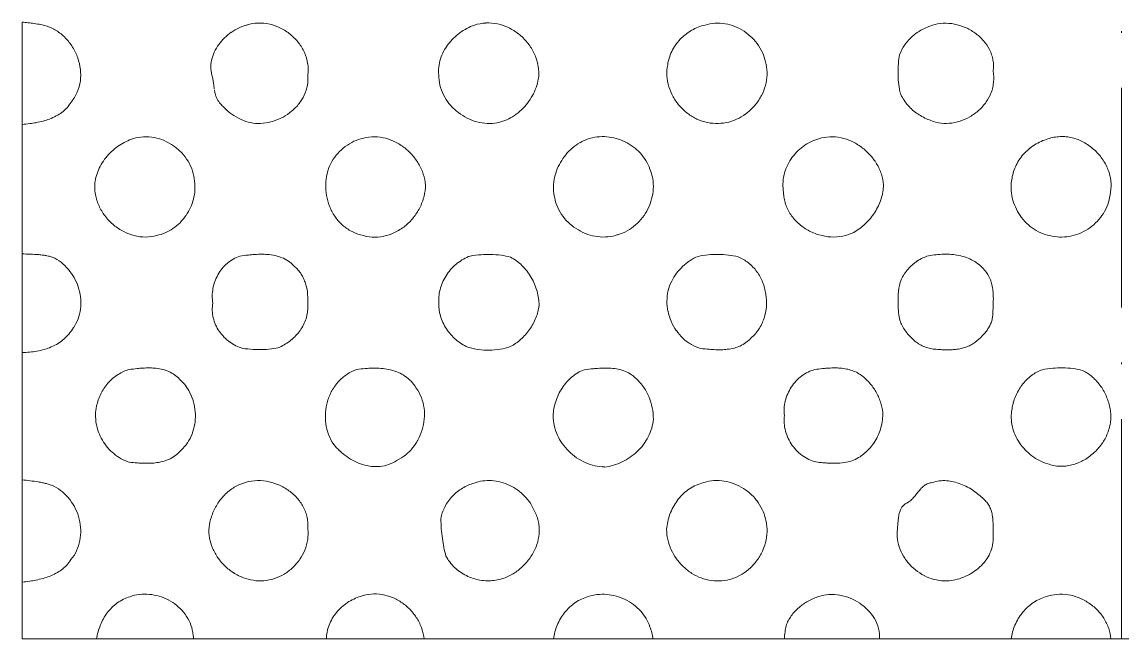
# Model space of a CAD drawing. Header units: millimetres. Extents: x 1200 to 1320, y 145 to 325.
# Drawn here: x 1200 to 1260.1, y 145 to 178.7 of the extents above; entities that cross this region are included whole.
import ezdxf

# ---------------------------------------------------------------- set-up
doc = ezdxf.new("R2010")
doc.units = ezdxf.units.MM
doc.linetypes.add('ACAD_ISO10W100', pattern=[18, 12, -3, 0, -3])
doc.layers.get('0').update_dxf_attribs({"lineweight": 0, "true_color": 0xffffff})
doc.layers.add('1', color=2, linetype='ACAD_ISO10W100', lineweight=13, true_color=0xffff00)

msp = doc.modelspace()

# ---------------------------------------------------------------- linework, layer by layer
for p, q in [((1200, 173.107), (1200, 178.699)), ((1200, 166.046), (1200, 173.107)), ((1200, 160.659), (1200, 166.046)), ((1200, 153.703), (1200, 160.659)), ((1200, 148.11), (1200, 153.703)), ((1200, 145.006), (1200, 148.11)), ((1200, 145.006), (1320, 145.006))]:
    msp.add_line(p, q)
for centre, radius, start, end in [((1203.522, 206.361), 27.885, 262.74353, 263.42048), ((1198.733, 164.837), 13.915, 82.06388, 83.42048), ((1199.616, 171.171), 7.519, 79.17875, 82.06388), ((1200.254, 174.51), 4.12, 75.2806, 79.17875), ((1200.586, 176.2), 2.403, 57.95786, 72.71348), ((1212.875, 176.197), 2.414, 104.32349, 115.07653), ((1212.96, 176.403), 2.239, 91.98333, 107.74777), ((1212.968, 176.184), 2.458, 76.94126, 91.98333), ((1212.923, 175.992), 2.656, 63.60111, 76.94126), ((1225.616, 175.828), 2.856, 109.01431, 117.83206), ((1225.433, 176.269), 2.379, 92.96036, 108.31064), ((1225.437, 176.183), 2.466, 77.88415, 92.96036), ((1225.4, 176.007), 2.646, 64.34779, 77.88415), ((1237.848, 175.979), 2.615, 102.58864, 119.73263), ((1237.966, 176.398), 2.241, 93.84294, 107.86249), ((1237.976, 176.254), 2.386, 80.25615, 93.84294), ((1237.948, 176.093), 2.549, 68.04917, 80.25615), ((1237.848, 175.843), 2.818, 56.44127, 68.04917), ((1250.475, 175.792), 2.838, 106.1237, 118.64207), ((1250.373, 176.46), 2.17, 93.04576, 108.44112), ((1250.395, 176.042), 2.589, 78.95853, 93.04576), ((1250.354, 175.828), 2.807, 66.61092, 78.95853), ((1200.413, 175.923), 2.73, 44.1177, 57.95786), ((1213.132, 175.682), 2.991, 124.87749, 134.12768), ((1213.082, 175.753), 2.904, 115.07653, 124.87749), ((1212.827, 175.798), 2.872, 50.77457, 63.60111), ((1212.842, 175.817), 2.848, 37.76802, 50.77457), ((1225.76, 175.565), 3.156, 126.2616, 134.52239), ((1225.741, 175.59), 3.125, 117.83206, 126.2616), ((1225.263, 175.723), 2.961, 51.5563, 64.34779), ((1225.21, 175.656), 3.046, 39.36186, 51.5563), ((1237.922, 175.85), 2.763, 119.73263, 136.40834), ((1237.808, 175.784), 2.889, 45.3201, 56.44127), ((1250.376, 175.895), 2.697, 131.08609, 144.83411), ((1250.491, 175.763), 2.872, 118.64207, 131.08609), ((1250.318, 175.746), 2.896, 54.45565, 66.61092), ((1250.404, 175.866), 2.748, 41.17667, 54.45565), ((1200.278, 175.792), 2.919, 31.67692, 44.1177), ((1200.188, 175.736), 3.025, 19.45687, 31.67692), ((1212.795, 175.969), 2.546, 143.69203, 154.97551), ((1212.998, 175.82), 2.798, 134.12768, 143.69203), ((1213.058, 175.985), 2.574, 24.08455, 37.76802), ((1225.525, 175.769), 2.845, 142.98324, 152.34986), ((1225.657, 175.67), 3.009, 134.52239, 142.98324), ((1225.287, 175.719), 2.947, 26.96315, 39.36186), ((1237.846, 175.922), 2.659, 136.40834, 154.01643), ((1237.862, 175.838), 2.813, 34.04969, 45.3201), ((1237.972, 175.913), 2.679, 21.83833, 34.04969), ((1250.047, 176.127), 2.294, 144.83411, 159.74526), ((1250.744, 176.164), 2.296, 26.64291, 41.17667), ((1200.287, 175.771), 2.919, 6.48584, 19.45687), ((1212.331, 176.186), 2.034, 154.97551, 167.60688), ((1213.24, 176.066), 2.375, 8.61194, 24.08455), ((1225.043, 175.988), 2.313, 162.37382, 173.73638), ((1225.206, 175.936), 2.484, 152.34986, 162.37382), ((1225.432, 175.793), 2.784, 13.39897, 26.96315), ((1237.578, 176.053), 2.36, 154.01643, 172.71504), ((1238.214, 176.01), 2.419, 8.98461, 21.83833), ((1252.244, 176.043), 4.438, 168.5879, 174.89176), ((1250.895, 176.24), 2.128, 18.29557, 26.64291), ((1251.029, 176.284), 1.986, 9.65617, 18.29557), ((1200.654, 175.813), 2.55, 352.60201, 6.48584), ((1212.119, 176.233), 1.816, 167.60688, 182.82867), ((1212.005, 176.227), 1.703, 182.82867, 198.55246), ((1213.401, 176.09), 2.213, 352.57676, 8.61194), ((1224.87, 176.007), 2.139, 173.73638, 185.55408), ((1225.693, 175.855), 2.515, 359.12492, 13.39897), ((1237.529, 175.892), 2.338, 168.64299, 183.0551), ((1238.329, 175.884), 2.329, 358.31216, 12.47401), ((1253.067, 175.969), 5.263, 174.89176, 180.67947), ((1251.057, 176.289), 1.959, 0.80842, 9.65617), ((1250.997, 176.288), 2.018, 352.09283, 0.80842), ((1200.857, 175.786), 2.345, 336.80918, 352.60201), ((1208.457, 175.211), 1.991, 9.91458, 13.7965), ((1205.492, 174.692), 5.001, 7.46558, 9.91458), ((1213.518, 175.606), 2.086, 350.08805, 5.45439), ((1225.031, 175.791), 2.29, 179.76998, 193.59284), ((1225.423, 176.084), 2.798, 344.89854, 354.52296), ((1237.745, 175.903), 2.554, 183.0551, 196.84035), ((1238.137, 175.89), 2.521, 344.70365, 358.31216), ((1253.543, 175.975), 5.739, 180.67947, 185.57742), ((1250.92, 175.622), 2.112, 354.62234, 10.59149), ((1200.948, 175.748), 2.246, 320.67232, 336.80918), ((1284.919, 185.1), 75.105, 187.46558, 187.69694), ((1213.118, 175.423), 2.655, 189.24209, 193.54994), ((1213.44, 175.62), 2.165, 335.00749, 350.08805), ((1225.221, 175.837), 2.486, 193.59284, 206.85797), ((1225.094, 176.187), 3.144, 326.94617, 335.68684), ((1225.176, 176.15), 3.054, 335.68684, 344.89854), ((1237.919, 175.956), 2.736, 196.84035, 209.18131), ((1237.969, 175.936), 2.695, 332.48625, 344.70365), ((1254.482, 176.067), 6.683, 185.57742, 190.11614), ((1249.927, 175.609), 2.147, 199.47824, 208.70592), ((1250.672, 175.696), 2.373, 325.09319, 338.93365), ((1250.845, 175.629), 2.187, 338.93365, 354.62234), ((1200.94, 175.403), 2.052, 317.66404, 328.28483), ((1211.978, 175.148), 1.482, 193.54994, 199.31621), ((1211.754, 175.07), 1.245, 199.31621, 207.75392), ((1211.549, 174.962), 1.014, 207.75392, 217.10682), ((1213.53, 176.526), 3.537, 217.95289, 227.30476), ((1212.954, 175.947), 2.755, 309.60093, 321.80398), ((1213.269, 175.699), 2.354, 321.80398, 335.00749), ((1225.383, 175.919), 2.667, 206.85797, 218.67293), ((1225.603, 176.095), 2.949, 218.67293, 229.90754), ((1225.075, 176.199), 3.166, 318.23645, 326.94617), ((1238.119, 176.068), 2.966, 209.18131, 221.0341), ((1237.757, 176.046), 2.934, 320.77865, 332.48625), ((1250.107, 175.707), 2.352, 208.70592, 217.52162), ((1250.231, 175.803), 2.509, 217.52162, 225.3469), ((1250.383, 175.897), 2.725, 312.18083, 325.09319), ((1200.782, 175.593), 2.3, 298.29168, 307.199), ((1200.895, 175.444), 2.113, 307.199, 317.66404), ((1213.318, 176.296), 3.224, 227.30476, 237.10024), ((1212.851, 176.071), 2.916, 298.53591, 309.60093), ((1225.645, 176.145), 3.014, 229.90754, 240.7229), ((1225.176, 176.109), 3.031, 299.29327, 318.23645), ((1238.128, 176.076), 2.977, 221.0341, 232.80396), ((1238.01, 175.919), 2.781, 232.80396, 244.98457), ((1237.832, 175.945), 2.809, 297.46495, 309.27971), ((1237.734, 176.066), 2.965, 309.27971, 320.77865), ((1250.47, 176.044), 2.849, 225.3469, 232.69021), ((1250.574, 176.18), 3.019, 232.69021, 239.27579), ((1250.308, 175.98), 2.836, 300.1137, 312.18083), ((1199.13, 183.55), 10.479, 274.76489, 277.13138), ((1199.658, 179.328), 6.224, 277.13138, 280.20222), ((1199.852, 178.248), 5.127, 280.20222, 284.87831), ((1200.258, 176.72), 3.545, 284.87831, 290.50192), ((1200.447, 176.215), 3.006, 290.50192, 298.29168), ((1213.167, 176.063), 2.947, 237.10024, 248.5269), ((1213.001, 175.642), 2.494, 248.5269, 260.95258), ((1212.914, 175.598), 2.438, 262.82985, 275.62236), ((1212.877, 175.971), 2.813, 275.62236, 287.52872), ((1212.837, 176.098), 2.947, 287.52872, 298.53591), ((1225.595, 176.055), 2.911, 240.7229, 251.72853), ((1225.546, 175.909), 2.757, 251.72853, 263.79095), ((1225.514, 175.608), 2.455, 263.79095, 276.57693), ((1225.415, 175.685), 2.544, 278.59858, 299.29327), ((1237.934, 175.758), 2.603, 244.98457, 258.53703), ((1237.888, 175.527), 2.367, 258.53703, 272.75115), ((1237.968, 175.564), 2.402, 270.7858, 284.4508), ((1237.907, 175.801), 2.647, 284.4508, 297.46495), ((1250.698, 176.39), 3.263, 239.27579, 245.61017), ((1250.723, 176.445), 3.324, 245.61017, 251.74151), ((1250.703, 176.385), 3.261, 251.74151, 257.93205), ((1250.418, 175.451), 2.289, 260.0253, 274.40851), ((1250.394, 175.762), 2.602, 274.40851, 287.89537), ((1250.343, 175.92), 2.767, 287.89537, 300.1137), ((1231.698, 169.833), 2.608, 85.18928, 96.74499), ((1256.745, 170.199), 2.246, 90.26166, 98.87067), ((1256.745, 170.141), 2.305, 82.03634, 90.26166), ((1207.04, 169.334), 3.151, 123.67302, 131.61534), ((1207.011, 169.377), 3.099, 115.48604, 123.67302), ((1206.929, 169.549), 2.908, 107.03457, 115.48604), ((1206.747, 170.239), 2.195, 93.01281, 107.75193), ((1206.759, 170.017), 2.417, 78.97071, 93.01281), ((1206.721, 169.825), 2.613, 66.59317, 78.97071), ((1206.615, 169.581), 2.879, 54.80378, 66.59317), ((1206.597, 169.555), 2.911, 43.23477, 54.80378), ((1219.278, 169.719), 2.726, 118.07472, 129.85145), ((1219.152, 169.957), 2.457, 105.6684, 118.07472), ((1219.2, 170.098), 2.336, 92.81788, 107.75439), ((1219.207, 169.969), 2.465, 78.27964, 92.81788), ((1219.167, 169.779), 2.659, 65.39626, 78.27964), ((1219.021, 169.458), 3.011, 53.29275, 65.39626), ((1218.955, 169.37), 3.122, 41.91357, 53.29275), ((1231.849, 169.684), 2.8, 119.93773, 130.59559), ((1231.685, 169.968), 2.472, 108.5927, 119.93773), ((1231.677, 170.008), 2.432, 96.74499, 108.71296), ((1231.688, 169.716), 2.726, 74.45428, 85.18928), ((1231.652, 169.585), 2.862, 63.9784, 74.45428), ((1231.651, 169.583), 2.864, 53.52089, 63.9784), ((1231.728, 169.688), 2.734, 42.8172, 53.52089), ((1244.262, 169.681), 2.761, 126.26913, 136.21062), ((1244.234, 169.719), 2.715, 116.05339, 126.26913), ((1244.183, 169.824), 2.598, 105.60975, 116.05339), ((1244.168, 170.125), 2.305, 92.28351, 107.26758), ((1244.176, 169.926), 2.504, 77.91062, 92.28351), ((1244.13, 169.711), 2.724, 65.36795, 77.91062), ((1243.979, 169.382), 3.085, 53.58607, 65.36795), ((1243.924, 169.307), 3.179, 42.39462, 53.58607), ((1256.797, 169.563), 2.875, 120.41079, 128.31702), ((1256.778, 169.596), 2.837, 112.31132, 120.41079), ((1256.72, 169.736), 2.685, 103.9857, 112.31132), ((1256.743, 170.211), 2.234, 98.87067, 107.50376), ((1256.721, 169.967), 2.481, 74.10876, 82.03634), ((1256.673, 169.8), 2.654, 59.97805, 74.10876), ((1256.51, 169.518), 2.979, 46.64592, 59.97805), ((1206.924, 169.437), 2.995, 139.58689, 156.90446), ((1207.025, 169.351), 3.127, 131.61534, 139.58689), ((1206.73, 169.679), 2.729, 31.28403, 43.23477), ((1219.342, 169.642), 2.826, 140.91415, 151.98572), ((1219.345, 169.639), 2.83, 129.85145, 140.91415), ((1218.998, 169.409), 3.063, 30.4256, 41.91357), ((1232.024, 169.506), 3.051, 140.33324, 149.90433), ((1231.945, 169.572), 2.948, 130.59559, 140.33324), ((1231.813, 169.767), 2.618, 31.30745, 42.8172), ((1244.258, 169.685), 2.756, 136.21062, 146.1623), ((1244.008, 169.384), 3.065, 30.99576, 42.39462), ((1256.691, 169.67), 2.725, 136.26561, 153.49825), ((1256.778, 169.587), 2.845, 128.31702, 136.26561), ((1256.497, 169.504), 2.999, 33.45609, 46.64592), ((1206.889, 169.776), 2.543, 17.86914, 31.28403), ((1219.24, 169.807), 2.66, 154.10742, 166.68526), ((1219.134, 169.489), 2.906, 17.89938, 30.4256), ((1231.978, 169.533), 2.997, 149.90433, 159.7866), ((1231.967, 169.861), 2.437, 19.37776, 31.30745), ((1232.108, 169.761), 2.342, 9.43583, 22.82585), ((1244.07, 169.778), 2.545, 156.47307, 167.09626), ((1244.213, 169.715), 2.701, 146.1623, 156.47307), ((1244.172, 169.482), 2.874, 18.30423, 30.99576), ((1256.369, 169.831), 2.364, 153.49825, 172.00854), ((1256.731, 169.659), 2.718, 19.59805, 33.45609), ((1206.535, 169.603), 2.572, 156.90446, 175.60322), ((1207.158, 169.863), 2.26, 3.63597, 17.86914), ((1219.496, 169.747), 2.923, 166.68526, 178.68297), ((1219.446, 169.59), 2.578, 4.59545, 17.89938), ((1231.555, 169.654), 2.556, 170.12824, 181.7721), ((1231.734, 169.623), 2.737, 159.7866, 170.12824), ((1231.902, 169.727), 2.551, 356.60877, 9.43583), ((1243.986, 169.797), 2.46, 167.09626, 178.33362), ((1244.528, 169.6), 2.499, 4.68863, 18.30423), ((1256.363, 169.673), 2.386, 168.23084, 180.79063), ((1256.961, 169.74), 2.474, 3.59479, 19.59805), ((1206.354, 169.706), 2.385, 177.73208, 192.36055), ((1206.786, 169.678), 2.652, 345.77498, 356.63154), ((1206.962, 169.667), 2.475, 356.63154, 7.86925), ((1219.601, 169.745), 3.028, 178.68297, 190.01952), ((1219.46, 169.798), 2.555, 345.96294, 359.96749), ((1231.288, 169.646), 2.289, 181.7721, 194.07873), ((1231.743, 169.736), 2.71, 344.99967, 356.60877), ((1243.919, 169.799), 2.393, 178.33362, 189.72773), ((1244.099, 169.934), 2.922, 342.17438, 357.4599), ((1256.571, 169.676), 2.594, 180.79063, 192.83486), ((1257.207, 169.756), 2.228, 346.72159, 3.59479), ((1206.656, 169.772), 2.694, 192.36055, 206.11932), ((1206.692, 169.701), 2.748, 335.55378, 345.77498), ((1219.583, 169.741), 3.009, 190.01952, 201.39091), ((1219.098, 169.888), 2.928, 332.88556, 345.96294), ((1231.361, 169.536), 2.336, 191.03687, 204.4064), ((1231.549, 169.788), 2.911, 333.79881, 344.99967), ((1243.739, 169.438), 2.179, 181.13772, 189.63118), ((1243.741, 169.438), 2.18, 189.63118, 198.12167), ((1243.811, 170.026), 3.225, 327.62892, 342.17438), ((1256.701, 169.705), 2.727, 192.83486, 203.92522), ((1257.054, 169.529), 2.338, 340.06617, 353.00968), ((1206.836, 169.86), 2.895, 206.11932, 218.37453), ((1206.616, 169.736), 2.832, 325.48546, 335.55378), ((1219.465, 169.695), 2.883, 201.39091, 213.63251), ((1218.949, 169.964), 3.096, 320.94171, 332.88556), ((1231.596, 169.643), 2.594, 204.4064, 217.09062), ((1231.536, 169.794), 2.925, 322.69629, 333.79881), ((1243.79, 169.454), 2.232, 198.12167, 206.26142), ((1243.942, 169.529), 2.402, 206.26142, 214.10878), ((1243.763, 170.057), 3.281, 313.46819, 327.62892), ((1256.826, 169.761), 2.864, 203.92522, 214.74528), ((1256.742, 169.675), 2.685, 316.318, 327.65449), ((1256.863, 169.598), 2.542, 327.65449, 340.06617), ((1206.971, 169.967), 3.067, 218.37453, 230.27908), ((1206.667, 169.701), 2.769, 304.39923, 325.48546), ((1219.195, 169.516), 2.559, 213.63251, 226.62995), ((1219.088, 169.403), 2.403, 226.62995, 240.96709), ((1218.935, 169.976), 3.115, 309.03374, 320.94171), ((1231.728, 169.743), 2.76, 217.09062, 228.53973), ((1231.841, 169.871), 2.93, 228.53973, 239.64951), ((1231.664, 169.697), 2.765, 311.27517, 322.69629), ((1244.085, 169.626), 2.574, 214.10878, 228.01222), ((1244.333, 169.902), 2.945, 228.01222, 241.00527), ((1243.897, 169.915), 3.087, 298.86482, 313.46819), ((1256.815, 169.753), 2.851, 214.74528, 225.65282), ((1256.694, 169.629), 2.677, 225.65282, 236.91098), ((1256.621, 169.79), 2.852, 305.31848, 316.318), ((1206.934, 169.923), 3.01, 230.27908, 242.57094), ((1206.787, 169.64), 2.691, 242.57094, 255.57393), ((1206.734, 169.434), 2.478, 255.57393, 270.39057), ((1206.736, 169.242), 2.286, 270.39057, 285.81984), ((1206.859, 169.421), 2.43, 281.86895, 304.39923), ((1219.065, 169.36), 2.355, 240.96709, 255.45101), ((1219.256, 169.239), 2.295, 250.06395, 266.113), ((1219.217, 169.479), 2.539, 282.00746, 296.03768), ((1219.034, 169.854), 2.958, 296.03768, 309.03374), ((1231.831, 169.855), 2.912, 239.64951, 250.88245), ((1231.759, 169.646), 2.691, 250.88245, 262.568), ((1231.759, 169.25), 2.292, 275.60522, 289.27294), ((1231.876, 169.379), 2.381, 285.59536, 298.73429), ((1231.764, 169.582), 2.612, 298.73429, 311.27517), ((1244.366, 169.961), 3.014, 241.00527, 253.5065), ((1244.308, 169.766), 2.809, 253.5065, 266.45589), ((1244.358, 169.213), 2.249, 281.31283, 297.22055), ((1256.618, 169.512), 2.538, 236.91098, 249.20948), ((1256.551, 169.336), 2.349, 249.20948, 261.99348), ((1256.687, 169.644), 2.691, 283.01276, 294.32912), ((1256.621, 169.791), 2.853, 294.32912, 305.31848), ((1219.259, 169.283), 2.34, 266.113, 282.00746), ((1231.737, 169.475), 2.518, 262.568, 275.60522), ((1244.294, 169.534), 2.577, 266.45589, 281.31283), ((1256.722, 169.3), 2.344, 257.73068, 270.63846), ((1256.719, 169.505), 2.549, 270.63846, 283.01276), ((1200.725, 175.105), 9.089, 265.42446, 268.29448), ((1200.207, 157.694), 8.33, 85.16302, 88.29435), ((1200.513, 161.313), 4.698, 82.07156, 85.16302), ((1200.75, 163.019), 2.976, 78.18679, 82.07156), ((1200.839, 163.444), 2.542, 72.75108, 78.18679), ((1200.999, 163.957), 2.004, 66.62848, 72.75108), ((1212.567, 163.916), 2.109, 108.87928, 119.74807), ((1214.022, 151.577), 14.493, 96.6037, 98.48351), ((1213.161, 159.013), 7.007, 93.90002, 96.6037), ((1213.07, 160.346), 5.671, 89.38842, 93.90002), ((1213.092, 162.34), 3.677, 83.78513, 89.38842), ((1213.164, 163.001), 3.012, 75.46398, 83.78513), ((1213.383, 163.848), 2.137, 65.58227, 75.46398), ((1225.262, 163.679), 2.381, 109.72312, 119.28101), ((1225.718, 157.446), 8.568, 94.374, 98.44991), ((1225.503, 160.25), 5.755, 89.40032, 94.374), ((1225.513, 161.16), 4.845, 82.3576, 89.40032), ((1225.679, 162.395), 3.598, 74.18363, 82.3576), ((1225.452, 163.541), 2.613, 45.52874, 62.47609), ((1237.828, 163.551), 2.526, 111.75834, 122.92327), ((1237.946, 160.994), 5.015, 95.83835, 102.13967), ((1237.945, 161.012), 4.997, 89.52609, 95.83835), ((1237.946, 161.157), 4.852, 82.86193, 89.52609), ((1238.002, 161.606), 4.4, 75.86327, 82.86193), ((1238.245, 163.783), 2.249, 51.6887, 68.28278), ((1250.076, 163.822), 2.194, 106.18788, 114.77437), ((1250.445, 160.804), 5.218, 96.15089, 100.83931), ((1250.388, 161.333), 4.686, 91.20326, 96.15089), ((1250.379, 161.749), 4.27, 85.31787, 91.20326), ((1250.448, 162.591), 3.425, 78.74593, 85.31787), ((1250.528, 162.992), 3.016, 70.39303, 78.74593), ((1250.737, 163.579), 2.393, 61.01249, 70.39303), ((1200.589, 163.594), 2.511, 49.1396, 61.33754), ((1200.41, 163.386), 2.785, 37.56018, 49.1396), ((1212.724, 163.764), 2.33, 140.89614, 150.91249), ((1212.616, 163.852), 2.19, 130.56471, 140.89614), ((1212.577, 163.898), 2.129, 119.74807, 130.56471), ((1213.482, 164.066), 1.898, 53.26153, 65.58227), ((1213.539, 164.142), 1.802, 40.61726, 53.26153), ((1213.683, 163.95), 1.834, 39.24094, 48.12065), ((1225.48, 163.368), 2.763, 137.02057, 145.49553), ((1225.426, 163.418), 2.69, 128.43046, 137.02057), ((1225.369, 163.49), 2.598, 119.28101, 128.43046), ((1225.136, 163.219), 3.064, 29.8866, 45.52874), ((1238.035, 163.268), 2.878, 133.57706, 143.57539), ((1237.963, 163.343), 2.773, 122.92327, 133.57706), ((1238.13, 163.638), 2.434, 35.74197, 51.6887), ((1250.163, 163.633), 2.402, 130.96931, 138.95498), ((1250.179, 163.615), 2.425, 123.02273, 130.96931), ((1250.152, 163.655), 2.377, 114.77437, 123.02273), ((1250.839, 163.762), 2.183, 49.93013, 61.01249), ((1250.927, 163.867), 2.047, 38.48271, 49.93013), ((1200.319, 163.316), 2.9, 26.73417, 37.56018), ((1212.81, 163.716), 2.428, 150.91249, 169.81499), ((1213.611, 163.891), 1.927, 30.57908, 39.24094), ((1213.505, 163.828), 2.051, 22.87204, 30.57908), ((1213.163, 163.684), 2.422, 15.78124, 22.87204), ((1225.434, 163.399), 2.708, 145.49553, 163.31387), ((1224.995, 163.138), 3.227, 15.4129, 29.8866), ((1238.069, 163.242), 2.92, 143.57539, 153.50063), ((1237.947, 163.506), 2.659, 21.81705, 35.74197), ((1250.068, 163.716), 2.275, 138.95498, 156.63953), ((1251.428, 164.104), 1.512, 31.90174, 43.26264), ((1251.297, 164.023), 1.666, 21.08044, 31.90174), ((1200.301, 163.307), 2.92, 15.94632, 26.73417), ((1200.396, 163.334), 2.821, 4.49137, 15.94632), ((1212.831, 163.712), 2.449, 169.81499, 188.63359), ((1212.81, 163.585), 2.788, 4.97636, 15.78124), ((1225.078, 163.506), 2.337, 163.31387, 182.50859), ((1237.666, 163.459), 2.471, 166.55854, 180.09513), ((1237.382, 163.527), 2.179, 152.1385, 166.55854), ((1237.663, 163.393), 2.965, 8.63433, 21.81705), ((1249.713, 163.869), 1.889, 156.63953, 176.0655), ((1251.076, 163.938), 1.903, 12.73108, 21.08044), ((1250.187, 163.737), 2.814, 5.86798, 12.73108), ((1249.473, 163.663), 3.532, 1.68981, 5.86798), ((1200.689, 163.357), 2.528, 352.38659, 4.49137), ((1211.658, 163.484), 3.944, 355.89653, 4.97636), ((1225.157, 163.182), 3.059, 0.54462, 15.4129), ((1237.872, 163.46), 2.678, 180.09513, 191.95388), ((1237.64, 163.389), 2.988, 355.62269, 8.63433), ((1255.7, 163.377), 7.892, 178.5252, 180.19014), ((1257.465, 163.331), 9.658, 177.53962, 178.5252), ((1270.193, 162.785), 22.398, 176.89244, 177.53962), ((1246.236, 163.568), 6.771, 358.67231, 1.68981), ((1200.847, 163.336), 2.368, 338.92606, 352.38659), ((1212.361, 163.015), 1.979, 170.39597, 181.99168), ((1212.424, 163.017), 2.042, 181.99168, 193.40545), ((1213.57, 163.114), 2.027, 342.09325, 352.4619), ((1213.703, 163.096), 1.892, 352.4619, 3.19458), ((1225.054, 163.309), 2.312, 177.66141, 196.13776), ((1225.561, 163.536), 2.674, 338.34486, 353.03304), ((1238.107, 163.509), 2.917, 191.95388, 203.31335), ((1237.888, 163.37), 2.74, 342.03136, 355.62269), ((1253.214, 163.369), 5.406, 180.19014, 182.20177), ((1252.098, 163.326), 4.289, 182.20177, 188.38315), ((1274.339, 162.08), 21.369, 177.25215, 178.07544), ((1240.62, 163.698), 12.388, 357.25215, 358.67231), ((1200.959, 163.293), 2.248, 325.10965, 338.92606), ((1212.507, 163.036), 2.127, 193.40545, 204.07494), ((1213.438, 163.157), 2.166, 332.88362, 342.09325), ((1225.409, 163.412), 2.682, 196.13776, 213.2825), ((1225.198, 163.68), 3.064, 324.62944, 338.34486), ((1238.106, 163.509), 2.917, 203.31335, 214.67833), ((1238.098, 163.302), 2.519, 326.56521, 342.03136), ((1250.649, 163.112), 2.825, 188.38315, 196.00168), ((1250.46, 163.394), 2.74, 202.77361, 209.3289), ((1251.347, 162.857), 1.643, 332.95847, 340.9736), ((1251.47, 162.814), 1.512, 340.9736, 350.34336), ((1251.581, 162.795), 1.4, 350.34336, 0.08161), ((1200.718, 163.205), 2.406, 310.66807, 320.45504), ((1200.766, 163.166), 2.343, 320.45504, 330.37144), ((1212.66, 163.105), 2.295, 204.07494, 214.34721), ((1212.715, 163.142), 2.361, 214.34721, 224.11878), ((1213.013, 163.403), 2.658, 316.68334, 324.29306), ((1213.15, 163.304), 2.488, 324.29306, 332.88362), ((1225.501, 163.472), 2.792, 213.2825, 221.21914), ((1225.511, 163.48), 2.805, 221.21914, 229.1376), ((1225.104, 163.746), 3.18, 311.6849, 324.62944), ((1237.908, 163.372), 2.675, 214.67833, 226.54747), ((1238.292, 163.174), 2.287, 310.32836, 326.56521), ((1250.508, 163.421), 2.795, 209.3289, 215.81919), ((1250.458, 163.385), 2.733, 215.81919, 222.57301), ((1250.695, 163.242), 2.402, 315.35554, 325.74561), ((1251.003, 163.032), 2.029, 325.74561, 332.95847), ((1200.417, 163.652), 2.945, 293.558, 301.79515), ((1200.631, 163.307), 2.539, 301.79515, 310.66807), ((1212.737, 163.163), 2.392, 224.11878, 233.82757), ((1212.715, 163.134), 2.355, 233.82757, 243.79047), ((1212.66, 163.023), 2.231, 243.79047, 254.0267), ((1212.872, 163.508), 2.829, 295.05114, 302.28333), ((1212.816, 163.597), 2.935, 302.28333, 309.38441), ((1212.845, 163.561), 2.888, 309.38441, 316.68334), ((1225.479, 163.444), 2.756, 229.1376, 237.31314), ((1225.388, 163.302), 2.587, 237.31314, 245.75197), ((1225.21, 163.628), 3.021, 298.4043, 311.6849), ((1237.765, 163.22), 2.467, 226.54747, 240.12075), ((1237.617, 162.964), 2.172, 240.12075, 254.59209), ((1238.463, 162.624), 1.773, 294.15147, 306.01348), ((1238.507, 162.564), 1.698, 306.01348, 318.13415), ((1250.284, 163.225), 2.497, 222.57301, 229.63903), ((1250.18, 163.103), 2.337, 229.63903, 237.6346), ((1250.018, 162.847), 2.034, 237.6346, 246.20566), ((1250.854, 162.799), 1.968, 289.12817, 297.67492), ((1250.959, 162.598), 1.741, 297.67492, 306.76318), ((1249.825, 164.102), 3.625, 306.90251, 315.35554), ((1200.095, 164.952), 4.294, 268.73389, 274.2852), ((1200.118, 164.644), 3.985, 274.2852, 280.04805), ((1200.161, 164.4), 3.738, 280.04805, 286.5455), ((1200.312, 163.894), 3.209, 286.5455, 293.558), ((1213.202, 169.378), 8.578, 262.25417, 266.04333), ((1212.987, 166.259), 5.452, 266.04333, 270.79661), ((1212.999, 165.345), 4.538, 270.79661, 277.74037), ((1213.165, 164.129), 3.311, 277.74037, 285.8711), ((1225.48, 164.924), 4.146, 253.82374, 262.02838), ((1225.464, 164.807), 4.028, 262.02838, 270.35243), ((1225.465, 164.633), 3.854, 270.35243, 279.35929), ((1225.531, 164.233), 3.448, 279.35929, 288.88197), ((1239.503, 183.954), 23.215, 263.91101, 265.06858), ((1238.105, 167.759), 6.959, 265.06858, 267.18287), ((1238.043, 166.483), 5.682, 267.18287, 271.29289), ((1238.093, 164.268), 3.466, 271.29289, 276.55601), ((1238.167, 163.621), 2.815, 276.55601, 284.58736), ((1238.376, 162.819), 1.986, 284.58736, 294.15147), ((1249.966, 162.728), 1.903, 246.20566, 255.8788), ((1249.931, 162.59), 1.761, 255.8788, 265.93579), ((1250.978, 174.463), 13.68, 265.08779, 266.50593), ((1250.532, 167.159), 6.363, 266.50593, 268.58539), ((1250.502, 165.975), 5.178, 268.58539, 272.05015), ((1250.563, 164.271), 3.473, 272.05015, 276.28136), ((1250.622, 163.738), 2.937, 276.28136, 282.23959), ((1250.779, 163.016), 2.198, 282.23959, 289.12817), ((1206.595, 157.318), 2.528, 122.44803, 139.04092), ((1206.407, 157.613), 2.178, 104.56159, 122.44803), ((1207.689, 146.586), 13.263, 96.08962, 97.92998), ((1206.973, 153.303), 6.507, 93.46216, 96.08962), ((1206.899, 154.532), 5.276, 89.11758, 93.46216), ((1206.926, 156.342), 3.466, 83.7567, 89.11758), ((1206.991, 156.936), 2.869, 75.93922, 83.7567), ((1207.184, 157.706), 2.075, 66.74433, 75.93922), ((1207.272, 157.911), 1.852, 55.35608, 66.74433), ((1207.339, 158.008), 1.734, 43.58552, 55.35608), ((1219.062, 157.433), 2.422, 123.35093, 138.09169), ((1218.984, 157.552), 2.281, 108.15777, 123.35093), ((1219.363, 152.803), 7.001, 95.19099, 98.95769), ((1219.226, 154.312), 5.486, 90.93544, 95.19099), ((1219.214, 155.06), 4.738, 85.27707, 90.93544), ((1219.319, 156.336), 3.457, 78.65252, 85.27707), ((1219.425, 156.864), 2.919, 69.51494, 78.65252), ((1219.685, 157.56), 2.176, 58.92786, 69.51494), ((1219.794, 157.741), 1.964, 46.19675, 58.92786), ((1231.652, 157.336), 2.573, 130.10928, 138.79338), ((1231.56, 157.446), 2.429, 120.47806, 130.10928), ((1231.466, 157.606), 2.244, 110.45683, 120.47806), ((1235.153, 122.547), 37.429, 96.08732, 96.86019), ((1231.971, 152.383), 7.424, 94.35189, 96.08732), ((1231.896, 153.363), 6.441, 90.6882, 94.35189), ((1231.865, 155.966), 3.838, 85.9416, 90.6882), ((1231.917, 156.694), 3.109, 78.60562, 85.9416), ((1232.104, 157.625), 2.158, 69.79873, 78.60562), ((1232.195, 157.872), 1.895, 58.51561, 69.79873), ((1232.283, 158.015), 1.727, 46.6951, 58.51561), ((1231.667, 157.232), 2.721, 35.53398, 48.5777), ((1244.008, 157.438), 2.421, 126.82572, 146.78563), ((1243.837, 157.666), 2.136, 105.56333, 126.82572), ((1246.261, 135.353), 24.554, 96.02793, 97.01043), ((1244.484, 152.181), 7.632, 94.26559, 96.02793), ((1244.382, 153.554), 6.256, 90.91664, 94.26559), ((1244.345, 155.871), 3.938, 86.69543, 90.91664), ((1244.383, 156.541), 3.267, 80.48089, 86.69543), ((1244.533, 157.433), 2.362, 73.1709, 80.48089), ((1244.611, 157.693), 2.091, 63.90452, 73.1709), ((1244.721, 157.917), 1.841, 54.02814, 63.90452), ((1244.051, 157.061), 2.928, 41.57215, 53.25692), ((1256.672, 157.298), 2.625, 127.13521, 143.4264), ((1256.385, 157.678), 2.149, 109.11797, 127.13521), ((1256.848, 153.469), 6.348, 95.37212, 100.59067), ((1256.742, 154.589), 5.222, 89.61838, 95.37212), ((1256.746, 155.145), 4.667, 82.49002, 89.61838), ((1256.863, 156.035), 3.768, 74.55614, 82.49002), ((1256.927, 157.608), 2.264, 49.26493, 65.46375), ((1256.605, 157.234), 2.757, 34.59428, 49.26493), ((1206.742, 157.19), 2.723, 139.04092, 153.91959), ((1206.987, 157.404), 2.414, 35.64234, 48.20745), ((1206.788, 157.261), 2.657, 23.66978, 35.64234), ((1219.202, 157.308), 2.61, 138.09169, 151.20524), ((1219.829, 157.778), 1.914, 33.29769, 46.19675), ((1219.549, 157.335), 2.401, 24.39446, 38.46633), ((1231.974, 157.079), 2.986, 147.03109, 154.63569), ((1231.868, 157.148), 2.858, 138.79338, 147.03109), ((1231.411, 157.048), 3.037, 23.18875, 35.53398), ((1244.033, 157.421), 2.451, 146.78563, 166.41257), ((1243.985, 157.002), 3.016, 30.05976, 41.57215), ((1256.831, 157.18), 2.823, 143.4264, 150.56853), ((1256.346, 157.056), 3.072, 22.22102, 34.59428), ((1206.734, 157.194), 2.714, 153.91959, 168.824), ((1206.668, 157.209), 2.789, 12.62717, 23.66978), ((1219.467, 157.162), 2.914, 151.20524, 163.61431), ((1219.438, 157.284), 2.523, 10.66895, 24.39446), ((1232.092, 157.023), 3.116, 154.63569, 162.07947), ((1231.32, 157.009), 3.135, 11.47435, 23.18875), ((1244.035, 157.031), 2.959, 18.17986, 30.05976), ((1256.933, 157.122), 2.941, 157.56276, 164.57974), ((1256.936, 157.121), 2.944, 150.56853, 157.56276), ((1256.177, 156.987), 3.254, 10.20055, 22.22102), ((1206.312, 157.206), 2.299, 167.07737, 178.83449), ((1206.573, 157.187), 2.887, 1.77259, 12.62717), ((1219.534, 157.142), 2.983, 163.61431, 175.53839), ((1219.294, 157.257), 2.669, 358.10361, 10.66895), ((1231.929, 157.054), 2.95, 169.55618, 177.23308), ((1232.086, 157.025), 3.11, 162.07947, 169.55618), ((1231.401, 157.026), 3.052, 359.60081, 11.47435), ((1243.798, 157.478), 2.209, 166.41257, 187.09828), ((1244.251, 157.102), 2.732, 5.81426, 18.17986), ((1256.172, 157.132), 2.188, 168.6994, 181.20101), ((1256.794, 157.16), 2.796, 164.57974, 171.77564), ((1257.257, 157.149), 2.162, 2.2298, 11.04566), ((1206.526, 157.202), 2.512, 178.83449, 190.08021), ((1206.622, 157.189), 2.838, 350.59705, 1.77259), ((1219.412, 157.152), 2.86, 175.53839, 187.71625), ((1219.078, 157.264), 2.886, 346.02033, 358.10361), ((1231.433, 157.196), 2.45, 179.987, 192.46064), ((1231.918, 157.235), 2.546, 343.70255, 354.80483), ((1243.721, 156.933), 2.132, 172.676, 183.99376), ((1244.269, 157.274), 2.704, 344.54348, 353.55686), ((1244.473, 157.251), 2.498, 353.55686, 2.93405), ((1256.338, 157.135), 2.354, 181.20101, 193.25258), ((1257.045, 157.156), 2.376, 345.70138, 353.63286), ((1257.146, 157.144), 2.274, 353.63286, 2.2298), ((1206.659, 157.225), 2.648, 190.08021, 200.35731), ((1206.82, 157.285), 2.82, 200.35731, 210.31505), ((1206.996, 157.095), 2.45, 326.03535, 338.9317), ((1206.851, 157.151), 2.605, 338.9317, 350.59705), ((1219.245, 157.129), 2.692, 187.71625, 201.14199), ((1219.042, 157.273), 2.923, 334.20277, 346.02033), ((1231.641, 157.242), 2.664, 192.46064, 204.42237), ((1231.731, 157.29), 2.741, 333.00354, 343.70255), ((1243.885, 156.945), 2.297, 183.99376, 194.89643), ((1243.971, 156.968), 2.385, 194.89643, 205.1267), ((1244.177, 157.3), 2.799, 336.07694, 344.54348), ((1256.495, 157.172), 2.515, 193.25258, 204.02402), ((1256.63, 157.289), 2.813, 324.73173, 338.14125), ((1256.814, 157.215), 2.614, 338.14125, 345.70138), ((1206.837, 157.295), 2.839, 210.31505, 220.1598), ((1207.137, 157), 2.28, 312.66411, 326.03535), ((1218.991, 157.031), 2.42, 201.14199, 215.30647), ((1219.466, 157.525), 3.095, 217.68178, 226.47303), ((1219.146, 157.223), 2.807, 322.14336, 334.20277), ((1231.79, 157.31), 2.828, 204.42237, 215.2357), ((1231.989, 157.45), 3.071, 215.2357, 225.61015), ((1231.421, 157.491), 3.112, 313.77891, 323.20741), ((1231.604, 157.354), 2.883, 323.20741, 333.00354), ((1244.038, 156.999), 2.46, 205.1267, 215.2), ((1244.113, 157.324), 2.867, 310.55377, 327.75016), ((1244.091, 157.338), 2.894, 327.75016, 336.07694), ((1256.768, 157.294), 2.814, 204.02402, 214.20408), ((1256.862, 157.357), 2.927, 214.20408, 223.70227), ((1256.408, 157.445), 3.083, 311.92702, 324.73173), ((1206.747, 157.219), 2.722, 220.1598, 230.21495), ((1206.668, 157.124), 2.598, 230.21495, 241.11697), ((1207.28, 156.482), 1.82, 296.46137, 308.55028), ((1207.317, 156.435), 1.761, 308.55028, 320.84218), ((1219.653, 157.721), 3.366, 226.47303, 234.90231), ((1219.366, 156.999), 2.492, 295.66232, 309.14016), ((1219.25, 157.142), 2.676, 309.14016, 322.14336), ((1232.027, 157.489), 3.125, 225.61015, 235.67005), ((1231.374, 157.54), 3.179, 304.71021, 313.77891), ((1243.989, 156.964), 2.399, 215.2, 236.43856), ((1244.339, 157.061), 2.521, 292.20489, 310.55377), ((1256.886, 157.38), 2.96, 223.70227, 233.14673), ((1256.836, 157.315), 2.878, 233.14673, 243.07735), ((1256.451, 157.397), 3.02, 298.6632, 311.92702), ((1206.554, 156.917), 2.362, 241.11697, 252.55248), ((1207.428, 168.411), 13.838, 263.43219, 265.29749), ((1206.834, 161.182), 6.584, 265.29749, 268.00171), ((1206.789, 159.908), 5.309, 268.00171, 272.55526), ((1206.873, 158.035), 3.434, 272.55526, 278.21776), ((1206.961, 157.428), 2.821, 278.21776, 286.5871), ((1207.187, 156.668), 2.028, 286.5871, 296.46137), ((1219.623, 157.679), 3.315, 234.90231, 243.53504), ((1219.458, 157.347), 2.945, 243.53504, 252.69573), ((1219.374, 157.077), 2.661, 252.69573, 263.6639), ((1219.32, 156.596), 2.177, 263.6639, 275.79424), ((1219.338, 156.427), 2.007, 275.79424, 289.69308), ((1219.347, 156.402), 1.981, 289.69308, 303.6854), ((1231.978, 157.416), 3.037, 235.67005, 245.87476), ((1231.924, 157.296), 2.906, 245.87476, 256.8893), ((1231.861, 157.025), 2.627, 256.8893, 268.47494), ((1231.488, 157.22), 2.838, 276.11668, 286.05768), ((1231.424, 157.445), 3.072, 286.05768, 295.61138), ((1231.386, 157.523), 3.158, 295.61138, 304.71021), ((1243.81, 156.695), 2.076, 236.43856, 259.29167), ((1245.302, 174.734), 20.167, 264.65733, 265.4469), ((1244.465, 164.22), 9.62, 265.4469, 266.59011), ((1244.362, 162.503), 7.899, 266.59011, 268.44786), ((1244.297, 160.106), 5.502, 268.44786, 270.67392), ((1244.311, 158.983), 4.378, 270.67392, 277.46088), ((1244.504, 157.503), 2.886, 277.46088, 285.82342), ((1256.712, 157.07), 2.603, 243.07735, 253.52007), ((1256.722, 156.566), 2.129, 249.41688, 258.47512), ((1256.723, 156.57), 2.133, 258.47512, 267.52407), ((1256.725, 156.632), 2.195, 267.52407, 276.12236), ((1256.704, 156.831), 2.395, 276.12236, 284.35429), ((1256.654, 157.026), 2.596, 284.35429, 298.6632), ((1201.722, 164.807), 11.237, 261.18667, 263.45786), ((1199.29, 143.607), 10.103, 80.9318, 83.45776), ((1199.98, 147.926), 5.729, 78.45692, 80.9318), ((1200.393, 149.948), 3.665, 75.36238, 78.45692), ((1200.525, 150.455), 3.141, 71.05138, 75.36238), ((1200.746, 151.1), 2.46, 66.17941, 71.0506), ((1200.64, 151.179), 2.433, 49.73142, 63.14154), ((1212.987, 150.971), 2.71, 122.87599, 137.37983), ((1212.784, 151.285), 2.337, 107.24868, 122.87599), ((1212.87, 151.417), 2.24, 94.82275, 110.35704), ((1212.902, 151.035), 2.623, 80.47548, 94.82275), ((1212.865, 150.813), 2.847, 67.9071, 80.47548), ((1212.814, 150.688), 2.983, 55.62856, 67.9071), ((1225.459, 150.912), 2.73, 121.37372, 136.18401), ((1225.411, 150.992), 2.637, 106.30296, 121.37372), ((1225.463, 151.272), 2.387, 86.20853, 109.40584), ((1225.44, 150.913), 2.746, 64.60354, 86.20853), ((1225.407, 150.845), 2.821, 54.37093, 64.60354), ((1237.803, 151.156), 2.471, 116.44056, 126.34073), ((1237.723, 151.319), 2.289, 106.15406, 116.44056), ((1237.881, 151.351), 2.308, 96.55327, 110.16048), ((1237.905, 151.141), 2.519, 83.53206, 96.55327), ((1237.886, 150.976), 2.685, 71.80934, 83.53206), ((1237.819, 150.771), 2.901, 60.53186, 71.80934), ((1237.809, 150.753), 2.921, 49.39349, 60.53186), ((1250.431, 151.936), 1.878, 136.23449, 139.12628), ((1250.171, 152.185), 1.517, 131.55024, 136.23449), ((1249.865, 152.53), 1.057, 125.93582, 131.55024), ((1249.757, 152.678), 0.873, 110.81349, 125.93582), ((1249.742, 152.719), 0.829, 95.2944, 110.81349), ((1250.312, 151.657), 1.996, 97.51379, 108.91761), ((1250.329, 151.535), 2.119, 86.4456, 97.51379), ((1250.317, 151.349), 2.306, 76.94934, 86.4456), ((1250.195, 150.824), 2.844, 68.40151, 76.94934), ((1250.069, 150.506), 3.186, 61.49073, 68.40151), ((1249.758, 149.932), 3.839, 55.19543, 61.49073), ((1200.466, 150.973), 2.703, 37.0101, 49.73142), ((1213.175, 150.798), 2.966, 137.37983, 149.95356), ((1212.88, 150.784), 2.867, 42.50102, 55.62856), ((1213.189, 151.067), 2.447, 28.28618, 42.50102), ((1225.316, 151.05), 2.531, 136.18401, 152.7392), ((1225.455, 150.912), 2.74, 43.98672, 54.37093), ((1225.527, 150.981), 2.64, 32.93579, 43.98672), ((1238.079, 150.852), 2.883, 135.30623, 143.83977), ((1237.887, 151.042), 2.612, 126.34073, 135.30623), ((1237.912, 150.874), 2.763, 37.93852, 49.39349), ((1247.505, 153.751), 1.538, 307.84435, 317.42278), ((1247.023, 154.194), 2.194, 317.42278, 319.84582), ((1245.156, 155.769), 4.636, 319.84582, 321.51248), ((1239.802, 160.026), 11.477, 321.51248, 322.08069), ((1254.624, 148.479), 7.312, 141.1889, 142.08069), ((1251.802, 150.749), 3.69, 139.12628, 141.1889), ((1249.595, 149.697), 4.125, 49.6785, 55.19543), ((1249.435, 149.509), 4.372, 44.31959, 49.6785), ((1200.349, 150.885), 2.849, 25.33621, 37.0101), ((1200.27, 150.848), 2.937, 13.83786, 25.33621), ((1213.353, 150.695), 3.172, 149.95356, 162.11079), ((1213.339, 151.148), 2.277, 20.19965, 28.28618), ((1224.942, 151.243), 2.111, 152.7392, 170.87925), ((1225.682, 151.081), 2.455, 21.47469, 32.93579), ((1238.253, 150.741), 3.089, 151.79412, 159.62745), ((1238.171, 150.785), 2.996, 143.83977, 151.79412), ((1238.036, 150.97), 2.606, 25.32411, 37.93852), ((1238.256, 151.075), 2.362, 12.07221, 25.32411), ((1249.307, 151.501), 1.48, 159.79443, 168.51697), ((1248.723, 151.716), 0.857, 148.32523, 159.79443), ((1248.614, 151.783), 0.729, 132.77004, 148.32523), ((1248.618, 151.779), 0.735, 117.27361, 132.77004), ((1247.891, 153.255), 0.911, 295.38426, 307.84435), ((1251.67, 151.673), 1.261, 33.41394, 44.93079), ((1251.576, 151.611), 1.374, 22.3811, 33.41394), ((1251.395, 151.536), 1.57, 13.88958, 22.3811), ((1200.343, 150.866), 2.862, 1.81464, 13.83786), ((1212.328, 150.924), 2.129, 159.52539, 175.0972), ((1213.482, 151.201), 2.124, 11.82782, 20.19965), ((1213.519, 151.208), 2.087, 3.1924, 11.82782), ((1232.093, 151.725), 9.237, 180.91644, 187.69548), ((1226.053, 150.939), 2.178, 20.15272, 28.55147), ((1226.115, 150.962), 2.113, 11.62378, 20.15272), ((1238.043, 150.791), 2.873, 167.59577, 175.82225), ((1238.228, 150.75), 3.062, 159.62745, 167.59577), ((1238.318, 150.922), 2.339, 2.00336, 16.04466), ((1253.543, 150.927), 5.756, 172.77124, 175.26306), ((1249.793, 151.402), 1.975, 168.51697, 172.77124), ((1250.624, 151.346), 2.364, 6.97175, 13.88958), ((1249.996, 151.269), 2.996, 2.9177, 6.97175), ((1246.756, 151.104), 6.24, 0.10897, 2.9177), ((1200.63, 150.875), 2.574, 349.13619, 1.81464), ((1212.468, 150.912), 2.269, 175.0972, 190.17769), ((1213.381, 150.747), 2.231, 351.98991, 6.70116), ((1213.483, 151.206), 2.122, 354.62947, 3.1924), ((1226.09, 150.957), 2.138, 3.26403, 11.62378), ((1225.953, 150.949), 2.276, 355.16235, 3.26403), ((1237.738, 151.004), 2.561, 180.08868, 192.63694), ((1238.114, 150.915), 2.543, 348.53996, 2.00336), ((1249.97, 150.757), 2.216, 173.53659, 187.84207), ((1245.464, 151.354), 2.33, 351.44182, 353.45191), ((1243.059, 151.63), 4.751, 353.45191, 354.85953), ((1238.812, 152.012), 9.015, 354.85953, 355.49045), ((1272.734, 149.336), 25.012, 175.26306, 175.49045), ((1263.765, 150.673), 10.772, 179.02441, 180.4017), ((1239.318, 151.09), 13.679, 359.02441, 0.10897), ((1200.799, 150.842), 2.403, 334.98756, 349.13619), ((1212.686, 150.952), 2.49, 190.17769, 203.16873), ((1213.186, 150.775), 2.428, 337.89103, 351.98991), ((1230.187, 151.467), 7.313, 187.69548, 195.31549), ((1225.785, 150.963), 2.444, 340.96964, 355.16235), ((1238.02, 151.067), 2.849, 192.63694, 204.53023), ((1237.948, 150.949), 2.713, 336.4156, 348.53996), ((1250.152, 150.782), 2.399, 187.84207, 201.58805), ((1251.122, 150.481), 1.875, 349.40351, 3.56919), ((1200.918, 150.787), 2.272, 320.43377, 334.98756), ((1213.085, 151.122), 2.924, 203.16873, 215.15305), ((1213.022, 150.841), 2.604, 325.28173, 337.89103), ((1225.334, 151.118), 2.921, 327.99181, 340.96964), ((1238.149, 151.126), 2.991, 204.53023, 215.4919), ((1237.75, 151.035), 2.929, 324.7481, 336.4156), ((1250.317, 150.848), 2.577, 201.58805, 213.83968), ((1250.886, 150.569), 2.129, 323.51579, 335.52024), ((1251.047, 150.495), 1.951, 335.52024, 349.40351), ((1200.844, 150.527), 2.178, 306.92405, 317.04588), ((1200.914, 150.462), 2.083, 317.04588, 327.39841), ((1213.215, 151.214), 3.083, 215.15305, 226.08677), ((1212.84, 150.967), 2.826, 313.17865, 325.28173), ((1225.163, 150.604), 2.294, 207.76734, 217.34329), ((1225.339, 150.739), 2.515, 217.34329, 226.48669), ((1225.206, 151.191), 3.067, 304.43878, 316.24398), ((1225.184, 151.212), 3.097, 316.24398, 327.99181), ((1238.217, 151.175), 3.074, 215.4919, 226.30453), ((1237.738, 151.043), 2.943, 313.17662, 324.7481), ((1250.535, 150.994), 2.84, 213.83968, 225.50771), ((1250.528, 150.833), 2.573, 312.60123, 323.51579), ((1200.165, 151.875), 3.694, 285.59854, 290.94595), ((1200.367, 151.346), 3.128, 290.94595, 298.39079), ((1200.722, 150.69), 2.382, 298.39079, 306.92405), ((1213.21, 151.209), 3.076, 226.08677, 237.03396), ((1213.12, 151.071), 2.911, 237.03396, 249.06243), ((1212.937, 150.804), 2.636, 288.65373, 301.14035), ((1212.834, 150.974), 2.835, 301.14035, 313.17865), ((1225.412, 150.816), 2.622, 226.48669, 234.97004), ((1225.479, 150.911), 2.738, 234.97004, 243.27165), ((1225.48, 150.912), 2.739, 243.27165, 251.56719), ((1225.318, 151.028), 2.869, 291.25422, 304.43878), ((1238.167, 151.123), 3.003, 226.30453, 237.5671), ((1238.017, 150.887), 2.723, 237.5671, 249.39472), ((1237.945, 150.773), 2.6, 288.04977, 301.23761), ((1237.86, 150.914), 2.765, 301.23761, 313.17662), ((1250.57, 151.03), 2.89, 225.50771, 236.83442), ((1250.498, 150.919), 2.758, 236.83442, 248.42978), ((1250.246, 151.189), 3.029, 285.14671, 294.26331), ((1250.237, 151.207), 3.048, 294.26331, 303.24293), ((1250.37, 151.005), 2.807, 303.24293, 312.60123), ((1198.731, 159.774), 11.733, 276.21145, 278.33681), ((1199.477, 154.681), 6.585, 278.33681, 281.17382), ((1199.708, 153.512), 5.394, 281.17382, 285.59854), ((1212.969, 150.675), 2.488, 249.06243, 262.07818), ((1213.011, 150.417), 2.239, 260.09843, 274.71303), ((1212.993, 150.637), 2.46, 274.71303, 288.65373), ((1225.445, 150.807), 2.629, 251.56719, 260.03538), ((1225.427, 150.705), 2.524, 260.03538, 269.14802), ((1225.423, 150.485), 2.305, 269.14802, 278.68579), ((1225.481, 150.609), 2.419, 276.89087, 291.25422), ((1237.956, 150.725), 2.55, 249.39472, 262.56888), ((1237.934, 150.554), 2.378, 262.56888, 276.2149), ((1238.016, 150.555), 2.372, 274.23745, 288.04977), ((1250.439, 150.769), 2.596, 248.42978, 261.24024), ((1250.397, 150.497), 2.321, 261.24024, 274.79126), ((1250.334, 150.862), 2.69, 275.47245, 285.14671), ((1206.56, 145.095), 2.318, 106.72652, 116.26249), ((1206.681, 145.148), 2.306, 96.9414, 109.98091), ((1206.714, 144.875), 2.581, 84.61895, 96.9414), ((1206.7, 144.723), 2.733, 73.42685, 84.61895), ((1206.665, 144.606), 2.856, 62.47772, 73.42685), ((1219.22, 144.831), 2.608, 106.63681, 115.26625), ((1219.257, 145.169), 2.299, 95.1441, 109.91839), ((1219.262, 145.11), 2.358, 80.55859, 95.1441), ((1219.235, 144.949), 2.521, 67.41038, 80.55859), ((1219.111, 144.65), 2.845, 55.03706, 67.41038), ((1231.509, 145.075), 2.326, 105.29339, 124.06165), ((1231.675, 145.012), 2.435, 96.73894, 108.67619), ((1231.699, 144.807), 2.642, 85.27984, 96.73894), ((1231.689, 144.69), 2.759, 74.62999, 85.27984), ((1231.661, 144.587), 2.865, 64.17973, 74.62999), ((1244.536, 144.13), 3.368, 108.23244, 119.10558), ((1244.158, 145.246), 2.191, 93.30862, 107.97254), ((1244.181, 144.851), 2.586, 79.81658, 93.30862), ((1244.144, 144.647), 2.793, 67.93899, 79.81658), ((1244.102, 144.544), 2.905, 56.29327, 67.93899), ((1256.543, 144.996), 2.411, 105.5536, 123.83), ((1256.673, 145.12), 2.332, 94.9495, 109.45281), ((1256.69, 144.927), 2.525, 81.01378, 94.9495), ((1256.662, 144.749), 2.706, 68.5323, 81.01378), ((1256.574, 144.526), 2.945, 56.57025, 68.5323), ((1206.8, 144.806), 2.696, 134.5078, 142.94437), ((1206.638, 144.971), 2.465, 125.68348, 134.5078), ((1206.586, 145.044), 2.375, 116.26249, 125.68348), ((1206.687, 144.648), 2.808, 51.2091, 62.47772), ((1206.845, 144.844), 2.557, 39.39712, 51.2091), ((1219.251, 144.737), 2.704, 131.98945, 140.37119), ((1219.288, 144.696), 2.76, 123.69303, 131.98945), ((1219.274, 144.716), 2.735, 115.26625, 123.69303), ((1219.044, 144.555), 2.961, 43.47772, 55.03706), ((1231.712, 144.775), 2.688, 124.06165, 141.50924), ((1231.693, 144.653), 2.792, 42.1341, 64.17973), ((1244.185, 144.651), 2.737, 130.61808, 137.32918), ((1244.359, 144.447), 3.005, 119.10558, 130.61808), ((1244.166, 144.64), 2.789, 43.80615, 56.29327), ((1256.724, 144.726), 2.737, 123.83, 140.97608), ((1256.563, 144.51), 2.965, 44.73327, 56.57025), ((1206.963, 144.683), 2.9, 142.94437, 157.97247), ((1206.978, 144.953), 2.384, 26.15303, 39.39712), ((1207.155, 145.04), 2.187, 12.32051, 26.15303), ((1219.144, 144.826), 2.565, 140.37119, 158.7744), ((1219.058, 144.568), 2.941, 31.87923, 43.47772), ((1219.169, 144.637), 2.812, 19.39747, 31.87923), ((1231.862, 144.664), 2.875, 149.49237, 157.4045), ((1231.818, 144.69), 2.825, 141.50924, 149.49237), ((1231.989, 144.921), 2.393, 18.29788, 42.1341), ((1243.658, 145.044), 2.076, 152.50667, 160.89594), ((1243.828, 144.955), 2.267, 144.47959, 152.50667), ((1243.945, 144.871), 2.412, 137.32918, 144.47959), ((1244.462, 144.924), 2.379, 30.28024, 43.80615), ((1244.665, 145.043), 2.143, 14.3404, 30.28024), ((1256.839, 144.632), 2.885, 140.97608, 156.89922), ((1256.704, 144.649), 2.767, 32.47922, 44.73327), ((1256.862, 144.75), 2.579, 18.74637, 32.47922), ((1207.197, 144.588), 3.153, 157.97247, 172.38231), ((1203.013, 144.232), 6.406, 9.07209, 11.47821), ((1218.823, 144.951), 2.221, 158.7744, 178.56413), ((1219.443, 144.733), 2.52, 6.21158, 19.39747), ((1231.835, 144.675), 2.846, 157.4045, 165.46651), ((1232.118, 144.774), 2.324, 14.34975, 22.73584), ((1245.244, 144.936), 3.634, 167.49672, 172.85775), ((1244.829, 145.084), 1.974, 357.72674, 14.3404), ((1256.744, 144.673), 2.781, 156.89922, 173.11852), ((1257.113, 144.835), 2.315, 4.24493, 18.74637), ((1204.372, 144.449), 5.03, 6.35668, 9.07209), ((1231.695, 144.712), 2.701, 165.46651, 173.74212), ((1231.992, 144.742), 2.453, 6.18818, 14.34975), ((1246.223, 144.814), 4.62, 172.85775, 177.61208)]:
    msp.add_arc(centre, radius, start, end)
at = {"layer": '1'}
msp.add_line((1260, 145.006), (1260, 325.006), dxfattribs=at)

doc.saveas('drawing.dxf')
